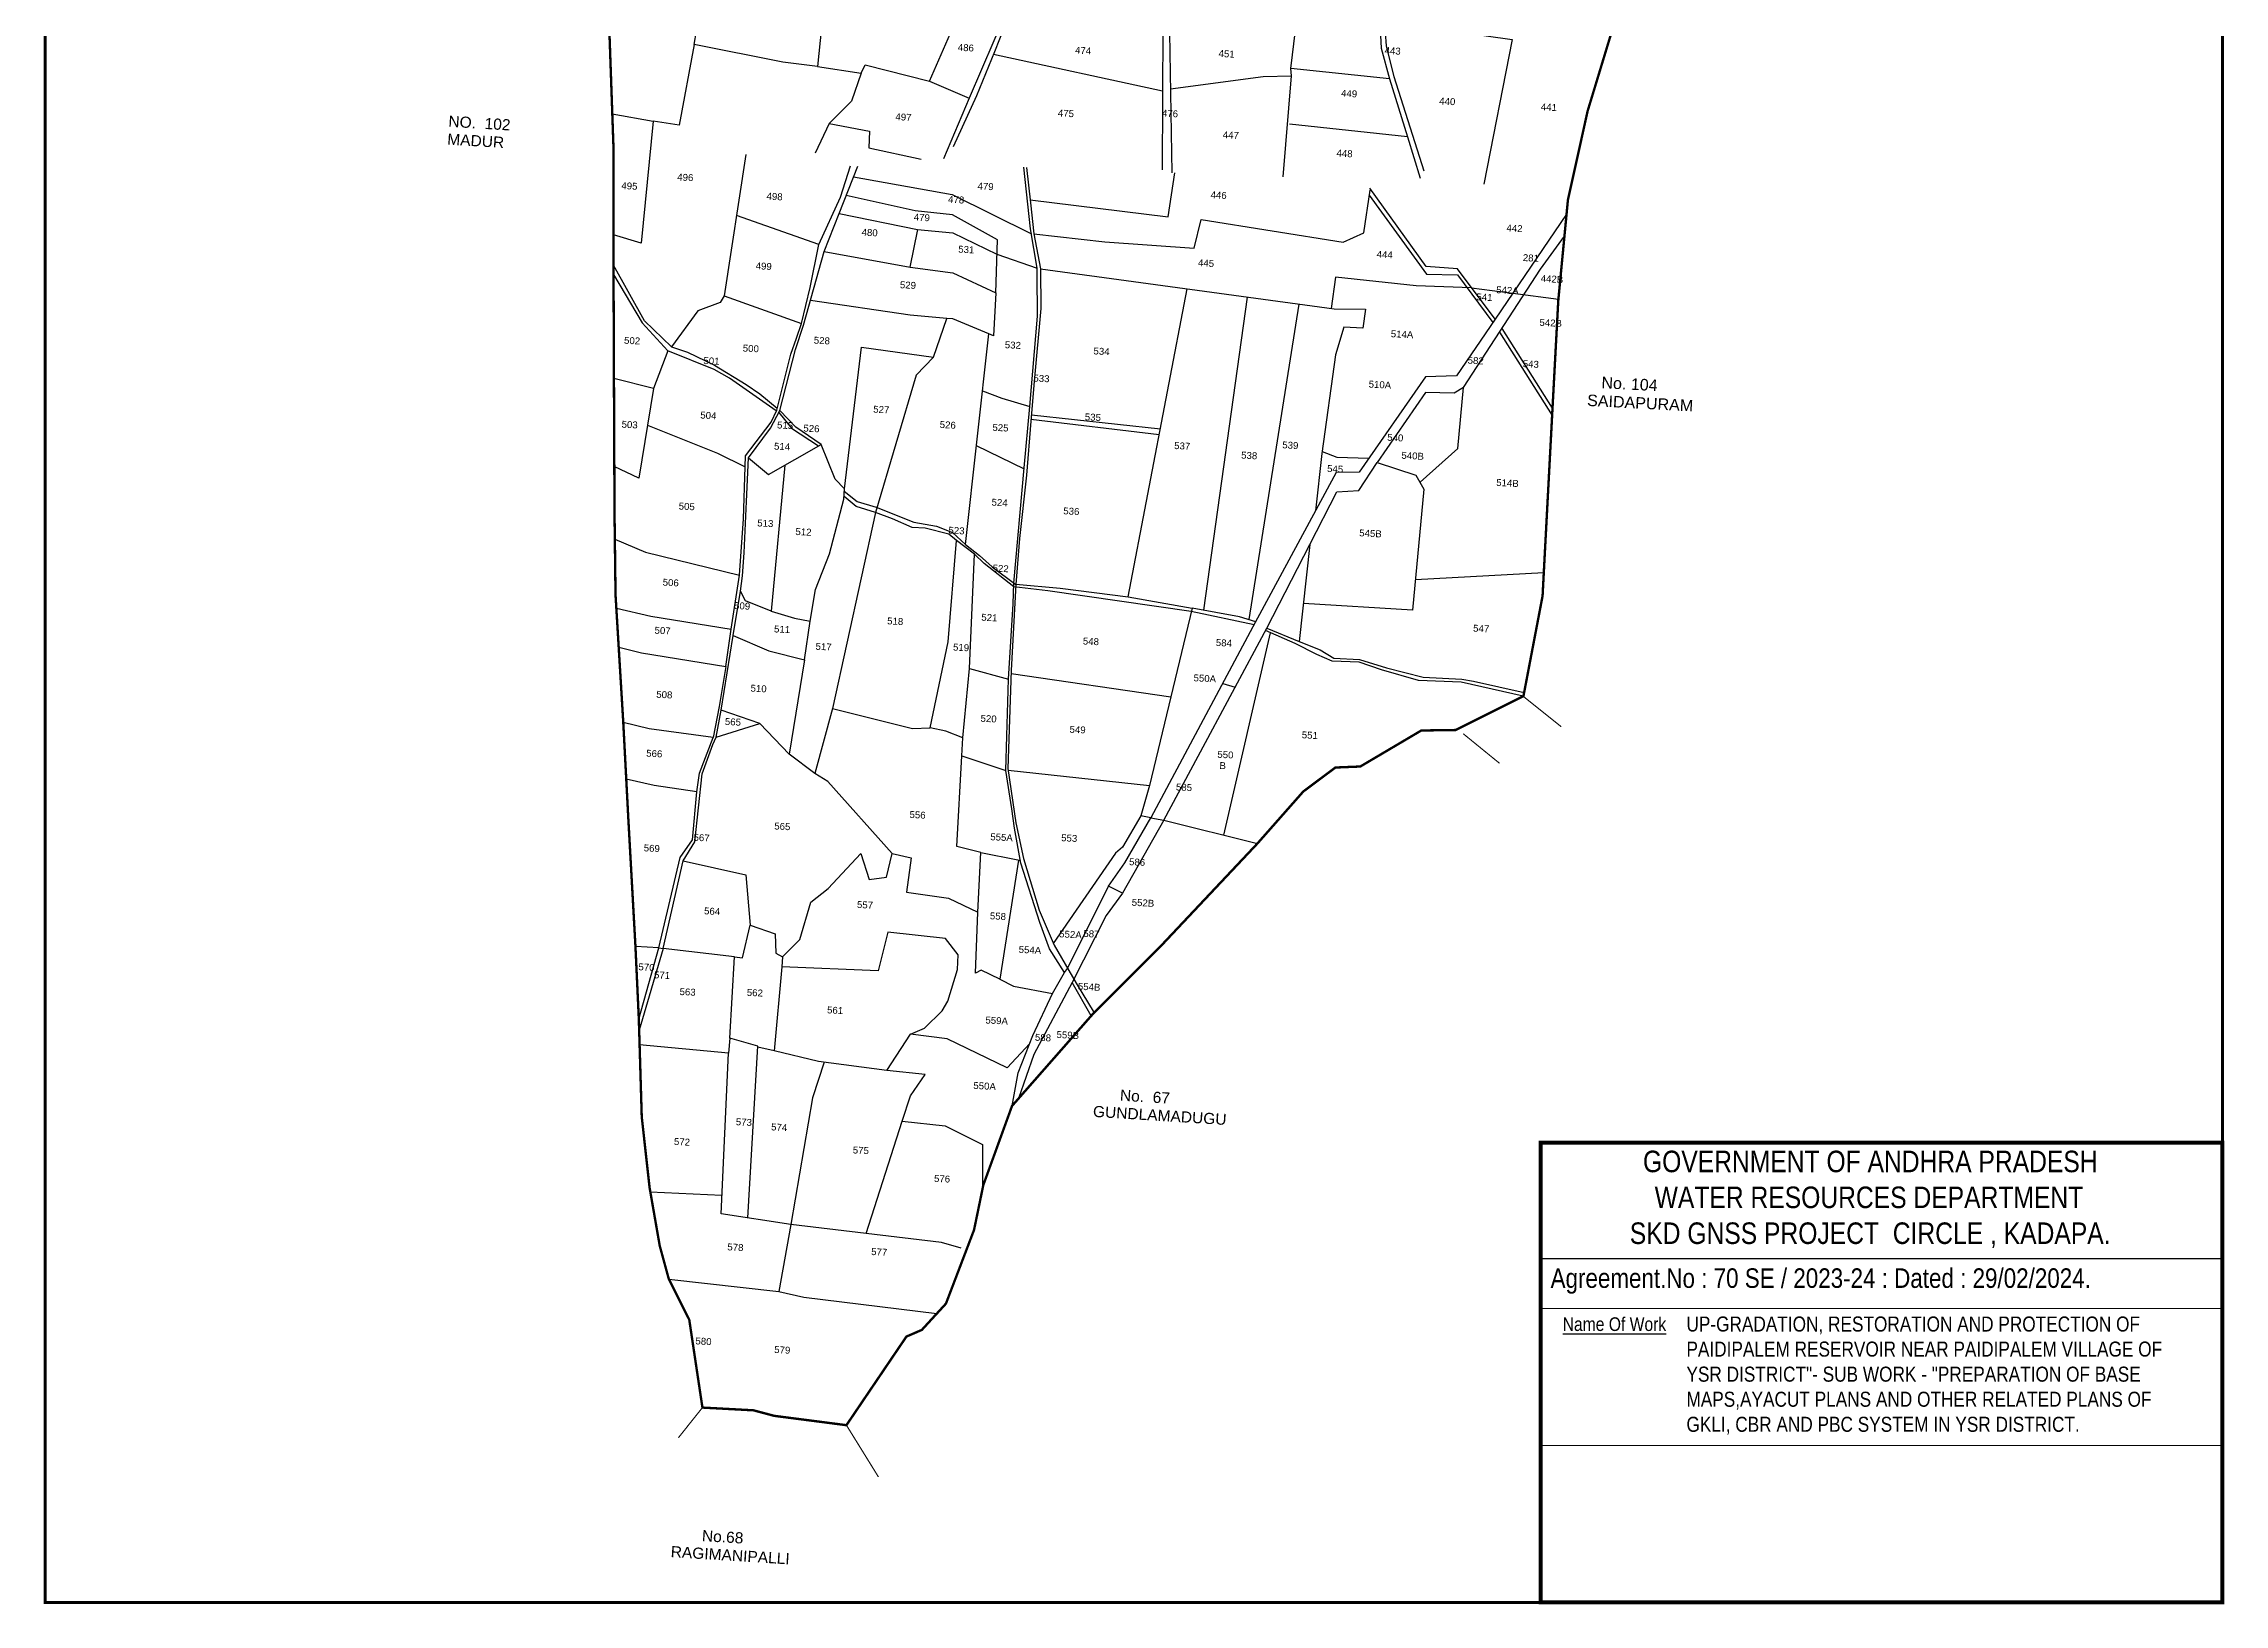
# Model space of a CAD drawing. Header units: inches. Extents: x 200778 to 204446, y 1604088 to 1611636.
# Drawn here: x 200778 to 204446, y 1604088 to 1606713 of the extents above; entities that cross this region are included whole.
import ezdxf

# ---------------------------------------------------------------- set-up
doc = ezdxf.new("R2010")
doc.units = ezdxf.units.IN
doc.header["$LTSCALE"] = 15
doc.header["$MEASUREMENT"] = 0
for name, color, linetype in [('FRAME 025', 7, 'Continuous'), ('PLOTS', 7, 'Continuous'), ('PLOTS NO', 7, 'Continuous'), ('TEXT', 1, 'Continuous'), ('TITLEBLOCK', 7, 'Continuous'), ('VILLAGE BOUNDRY', 5, 'Continuous')]:
    doc.layers.add(name, color=color, linetype=linetype)
doc.styles.add('ARIALN', font='ARIALN.TTF')
doc.styles.get("Standard").update_dxf_attribs({"font": 'arial.ttf'})

msp = doc.modelspace()

# ---------------------------------------------------------------- linework, layer by layer
at = {"layer": 'FRAME 025', "lineweight": -3}
for points, elevation in [([(203296.3, 1604669.3), (204443.1, 1604669.3)], -0.5), ([(203296.3, 1604585), (204441.3, 1604585.8)], 3.7), ([(203296.1, 1604355.4), (204442.6, 1604354.7)], 4.7)]:
    msp.add_lwpolyline(points, dxfattribs=dict(at, elevation=elevation))
at = {"layer": 'PLOTS'}
for points in [[(203099.8, 1606498.5), (203049.3, 1606656.8), (203036.3, 1606709.1), (203033.1, 1606753.8), (203027.7, 1606828.8), (203008, 1606929.1), (203000.1, 1606997.5), (202967.9, 1607076.5), (202909.1, 1607180), (202808.9, 1607364.3)], [(202802.3, 1607172.6), (202787.7, 1606978), (202686.6, 1606983.4), (202678.7, 1606911.8), (202675.3, 1606797.5), (202671.6, 1606731.1), (202675.3, 1606495.7)], [(201723, 1606911.1), (201817.6, 1606939.7), (201919.6, 1606981.6), (201994.4, 1607008.4), (202053.2, 1607035.3), (202076.9, 1607036.4), (202141, 1607057.8), (202204.3, 1607087.5), (202267.1, 1607105.8), (202390, 1607141), (202509.2, 1607134), (202610.6, 1607115.1), (202636.9, 1607035.5), (202669.6, 1606906.9), (202662.4, 1606796.2), (202666.2, 1606742.3), (202660.1, 1606742.6), (202659.4, 1606500.6)], [(202553.6, 1607125.7), (202502.8, 1607053.8), (202468.4, 1606940.2), (202436.8, 1606842.5), (202402.4, 1606762.9), (202377.2, 1606699), (202347, 1606624.8), (202307.6, 1606539.4)], [(202184.2, 1607071.6), (202157.2, 1606783.5), (202091, 1606789.7), (202079.1, 1606674.1), (202152.7, 1606662.9), (202136.3, 1606616), (202099, 1606578.6), (202166.6, 1606565.8), (202165.5, 1606537.8), (202254, 1606518.4)], [(202862.9, 1606488.7), (202877, 1606658.8), (202875.7, 1606671.1), (202883.7, 1606735.3), (202897.3, 1606854.8), (202905.8, 1606970.1), (202787.7, 1606978)], [(201871.7, 1606711.3), (201880, 1606756.2), (201828.7, 1606840.4), (201808.9, 1606929.9)], [(203001.5, 1606922.8), (203021.8, 1606814.2), (203027.7, 1606705.2), (203041.6, 1606653.6), (202875.7, 1606671.1)], [(202268, 1606649.6), (202303.1, 1606730.5), (202337.9, 1606784.7)], [(202396.5, 1606765.7), (202334.5, 1606620.8), (202291.1, 1606519.3)], [(203033.3, 1606750.2), (203247.9, 1606719.5), (203200.1, 1606476.2)], [(202079.1, 1606674.1), (202021.2, 1606681.7), (201871.7, 1606711.3), (201846.8, 1606575.9), (201802.7, 1606582.2)], [(202152.7, 1606662.9), (202159.5, 1606676.9), (202268, 1606649.6), (202334.6, 1606621.1)], [(202375.7, 1606695.3), (202659.8, 1606633.3)], [(202673.1, 1606636.5), (202829.1, 1606657.7), (202877, 1606658.8)], [(203041.6, 1606653.6), (203071.9, 1606555.8), (202873.4, 1606577.4)], [(201734.1, 1606594.8), (201802.7, 1606582.2), (201782.9, 1606377.3), (201736.1, 1606391.4)], [(202099, 1606578.6), (202075.3, 1606528.8)], [(201959, 1606526.2), (201922.6, 1606288.5), (201915.4, 1606277.5), (201877.9, 1606263.5), (201833.5, 1606203), (201788.1, 1606246.7), (201736.2, 1606340.2)], [(203071.9, 1606555.8), (203093.3, 1606486.4)], [(201819.7, 1605191), (201853.2, 1605338.5), (201873.1, 1605370.2), (201885.6, 1605484.8), (201903.2, 1605534.2), (201908.7, 1605546), (201917.3, 1605591.7), (201937.7, 1605717.5), (201949.8, 1605791.9), (201953.1, 1605817.8), (201955.8, 1605856.3), (201960, 1605942.5), (201963.5, 1606016.1), (202000.4, 1606065.9), (202016.2, 1606095.7), (202042.1, 1606198.4), (202055.9, 1606239.1), (202090.7, 1606363.4), (202115.7, 1606427), (202147.1, 1606506.9)], [(201925.1, 1605664.9), (201934.3, 1605727.9), (201948.4, 1605818.5), (201955, 1605913.7), (201957.4, 1606000.8), (201958.4, 1606019.5), (202001.2, 1606076.3), (202010.9, 1606096.5), (202034.6, 1606190.5), (202044.1, 1606217.6), (202052.5, 1606241.8), (202067.2, 1606302.4), (202081.6, 1606374.9), (202118.2, 1606454.6), (202135, 1606507.4)], [(202140, 1606488.8), (202306.1, 1606458.9), (202439.1, 1606393.1)], [(202495.1, 1605150.6), (202469.6, 1605190), (202453.2, 1605234.7), (202421.6, 1605334.2), (202410.9, 1605393), (202406, 1605425.8), (202396.2, 1605490.4), (202397.6, 1605548.4), (202400.5, 1605643.9), (202408.4, 1605770.8), (202409.7, 1605805.5), (202426.9, 1605999.5), (202436.4, 1606102.5), (202449.6, 1606254.3), (202448.9, 1606324.5), (202448.8, 1606335.1), (202437.8, 1606401.5), (202426.5, 1606504.9)], [(202431, 1606504.7), (202437.7, 1606445.1), (202443.5, 1606392.6), (202454.3, 1606334.2), (202454.8, 1606267.1), (202444.1, 1606144.5), (202438.2, 1606077.9), (202430.8, 1605987), (202419.1, 1605880.2), (202412.9, 1605803.1)], [(202437.1, 1606450.1), (202669.4, 1606421.5), (202680.6, 1606495.5)], [(202379.2, 1606293.8), (202382, 1606382.7), (202306.4, 1606424.9), (202243.7, 1606431.3), (202127.6, 1606457.5)], [(202443.5, 1606392.6), (202562.9, 1606379.5), (202712.8, 1606368.9), (202724.6, 1606417.2), (202963.9, 1606378.7), (202998.4, 1606394.4), (203008.8, 1606466.5)], [(203007.6, 1606457.9), (203104.1, 1606324.9), (203156, 1606323.8), (203215.5, 1606243.7)], [(203219.4, 1606249.5), (203155.7, 1606333.8), (203103.3, 1606337.8), (203008.6, 1606469.9)], [(202081.6, 1606374.9), (201943.3, 1606423.6)], [(202115.7, 1606427), (202247.6, 1606400.4), (202234.8, 1606337)], [(203339.4, 1606426), (203219.4, 1606249.5), (203154.5, 1606154), (203101.9, 1606152.3), (202990.7, 1605992), (202951.7, 1605991.3), (202811.8, 1605731.7), (202639.9, 1605410.8)], [(202247.6, 1606400.4), (202306.9, 1606394.4), (202381.2, 1606358.7)], [(203166.1, 1606134.2), (203295.7, 1606333.2), (203335.9, 1606389.2)], [(202090.7, 1606363.4), (202235.1, 1606336.9), (202307.1, 1606327.5), (202379.2, 1606293.8), (202375.4, 1606221.1), (202367.3, 1606224.7), (202306.9, 1606249.8), (202296.8, 1606250.4)], [(202381.2, 1606358.7), (202448.8, 1606335.1)], [(201736.2, 1606324.4), (201784.5, 1606243.1), (201827.4, 1606195.8), (201803.6, 1606133), (201736.9, 1606149.7)], [(202454.3, 1606334.2), (202948.4, 1606266.6), (203001.4, 1606266.3), (202996.7, 1606234.2), (202964.9, 1606235.8), (202950.9, 1606189.3), (202927.7, 1606023.5), (202917, 1605926.9)], [(203179.7, 1606302.1), (203086.7, 1606305.2), (202950.9, 1606320.1), (202943.7, 1606267.3)], [(201922.6, 1606288.5), (202052.5, 1606241.8)], [(202124.7, 1605964.1), (202153.5, 1606202.4), (202274.6, 1606185.2), (202296.8, 1606250.2), (202235.1, 1606255.9), (202067.6, 1606280.9)], [(202602.1, 1605782.4), (202701.4, 1606300.4)], [(202802.4, 1606286.6), (202728.7, 1605759.7)], [(202805.4, 1605743.9), (202889.9, 1606274.6)], [(203179.7, 1606302.1), (203249.1, 1606293.1), (203325.7, 1606283.2)], [(203315.8, 1606099.5), (203230.9, 1606233.7)], [(202010.1, 1606094.9), (201931.1, 1606150.1), (201905.5, 1606164.6), (201827.4, 1606195.8)], [(201833.5, 1606203), (201860.8, 1606193.9), (201906.1, 1606172.2), (201959.2, 1606139.7), (201982.4, 1606123.6), (202011.7, 1606099.7)], [(202328.1, 1605870.5), (202367.3, 1606224.7)], [(203226.8, 1606227.4), (203315.2, 1606087.1)], [(202274.6, 1606185.2), (202245.5, 1606155.2), (202176.8, 1605924.4), (202144.3, 1605934.1), (202124, 1605951.2)], [(201803.6, 1606133), (201779, 1605982.1), (201737.5, 1606001.6)], [(202356.7, 1606129), (202389.3, 1606116.2), (202436.3, 1606102.2)], [(203092.9, 1605975.2), (203156.4, 1606031.9), (203166.1, 1606134.2), (203150.1, 1606124.7), (203102.4, 1606125.9), (203020.8, 1606008.1)], [(201963.5, 1606016.1), (201997, 1605988.3), (202085.3, 1606038.8), (202042.9, 1606067.9), (202016.2, 1606095.7)], [(202014.4, 1606092.3), (202035.7, 1606066.2), (202081.1, 1606036.3)], [(202439.2, 1606088.6), (202656.2, 1606064.7)], [(201793.5, 1606071.3), (201911, 1606024), (201957.4, 1606000.8)], [(202654.2, 1606054.6), (202438.5, 1606080.4)], [(202001.2, 1605758.1), (202040.7, 1605746.6), (202066.9, 1605741.1), (202076, 1605794.8), (202099.6, 1605854.6), (202123.7, 1605946.4), (202124.7, 1605964.1), (202109, 1605980.1), (202085.3, 1606038.8)], [(202346.5, 1606037.1), (202426.8, 1605997.7)], [(202928.2, 1606026.9), (202953.2, 1606017.2), (203006.9, 1606015.3)], [(202024.4, 1606004), (202001.2, 1605758.1), (201958.3, 1605775.4), (201949.8, 1605791.9)], [(202907.7, 1605870.3), (202952.9, 1605959), (202989.9, 1605961), (203020.8, 1606008.1), (203086.1, 1605987), (203099.6, 1605963.3), (203080.4, 1605759.8), (202896.8, 1605771.1)], [(202124.4, 1605959.8), (202146.1, 1605942.6), (202178.3, 1605933.3), (202241.2, 1605907.8), (202279.8, 1605901.1), (202306.6, 1605890.3), (202328.1, 1605870.5), (202351.7, 1605852.1), (202373.1, 1605832.7), (202412.9, 1605803.1), (202405.2, 1605658.2), (202399.5, 1605493.6), (202413.2, 1605402.4), (202426.1, 1605342.2), (202452.2, 1605255), (202477.2, 1605196.4), (202514.5, 1605132.2), (202544.5, 1605082.5)], [(202176.8, 1605924.4), (202104.6, 1605594.5), (202074.7, 1605484.9), (202031.6, 1605517.8), (201982.5, 1605569.2), (201917.3, 1605591.7)], [(202104.6, 1605594.5), (202239, 1605560.8), (202268.8, 1605561.7), (202299.1, 1605706.4), (202313.1, 1605877.3), (202300.3, 1605887.6), (202260.5, 1605897.9), (202238.8, 1605899.1), (202205.3, 1605913.7), (202176.8, 1605924.4)], [(201738.4, 1605879.3), (201790.1, 1605857.6), (201948.4, 1605818.5)], [(202409.4, 1605799.1), (202359.8, 1605838.1), (202343.4, 1605854), (202313.1, 1605877.3)], [(202835, 1605729.5), (202907.7, 1605870.3), (202889.7, 1605707.2)], [(202323.8, 1605544.9), (202334.9, 1605661.9), (202343.4, 1605854)], [(202813.7, 1605735.1), (202708.2, 1605757.9), (202466.8, 1605792.3), (202409.4, 1605799.1)], [(202412.9, 1605803.8), (202487.6, 1605797.1), (202602.1, 1605782.4), (202709.4, 1605763.1)], [(203085.3, 1605811.7), (203301.2, 1605823.2)], [(201741, 1605763.1), (201799, 1605749.9), (201934.3, 1605727.9)], [(202816.5, 1605740.4), (202789.5, 1605748.9), (202709.4, 1605763.1), (202637.6, 1605465.1)], [(201937.7, 1605717.5), (201997.5, 1605691.3), (202057.7, 1605676.4), (202031.6, 1605517.8)], [(202057.7, 1605676.4), (202066.9, 1605741.1)], [(202662, 1605406.5), (202835, 1605729.5), (202889.7, 1605707.2), (202925, 1605692.9), (202947.7, 1605679.3), (202990.9, 1605677), (203036.8, 1605662.6), (203098.4, 1605647.2), (203163.1, 1605643.7), (203183, 1605640.7), (203268.1, 1605621.6)], [(202763, 1605381.3), (202841.4, 1605721.6)], [(203266.5, 1605615), (203162, 1605638.5), (203090.5, 1605641.8), (203028.2, 1605659.4), (202990.4, 1605672.4), (202945, 1605674), (202919.6, 1605685.2), (202882.7, 1605703.6), (202832.8, 1605725.4)], [(201745, 1605697.4), (201783.5, 1605688.3), (201925.1, 1605664.9), (201913.9, 1605598), (201903.8, 1605545.9)], [(202334.9, 1605661.9), (202400.5, 1605643.9)], [(202405.1, 1605653.3), (202673.5, 1605614.1)], [(202761, 1605636.7), (202782, 1605630.5)], [(201876.4, 1605454.4), (201880.6, 1605485.6), (201903.8, 1605545.9), (201796, 1605560.3), (201752.6, 1605571.2)], [(201908.7, 1605546), (201982.5, 1605569.2)], [(202354.2, 1605352), (202313.9, 1605362.3), (202322.2, 1605514.9), (202323.8, 1605544.9), (202295.3, 1605556.2), (202268.8, 1605561.7)], [(202322.2, 1605514.9), (202396.2, 1605490.4)], [(201812.4, 1605192), (201848.2, 1605343.6), (201868.8, 1605373.4), (201876.4, 1605454.4), (201804.5, 1605465), (201757.6, 1605475.7)], [(202020.4, 1605177), (202049.5, 1605205.7), (202068.3, 1605269), (202097.1, 1605291.5), (202152.4, 1605350.7), (202166, 1605306.7), (202195.5, 1605310.7), (202205.2, 1605350.8), (202096.7, 1605471.5), (202074.7, 1605484.9)], [(202399.9, 1605490.9), (202637.6, 1605465.1), (202623.1, 1605414.2), (202592.5, 1605361.3), (202580.9, 1605350.9), (202475.9, 1605199.2)], [(202500, 1605157.2), (202568.8, 1605295.4), (202596.2, 1605335), (202639.9, 1605410.8), (202623.1, 1605414.2)], [(202639.9, 1605410.8), (202662, 1605406.5), (202592.5, 1605283.9), (202568.8, 1605295.4)], [(202662, 1605406.5), (202819.3, 1605367.3)], [(202205.2, 1605350.8), (202236.7, 1605343.1), (202228.8, 1605285.3), (202299.5, 1605275.7), (202348.9, 1605251.9), (202354.2, 1605352), (202416.3, 1605339.7), (202420.8, 1605338.8)], [(201853.2, 1605338.5), (201959, 1605314.5), (201966.2, 1605229.9)], [(202417.4, 1605339.5), (202385.8, 1605139), (202354.7, 1605154.1), (202345.1, 1605149.5), (202348.9, 1605251.9)], [(202592.5, 1605283.9), (202564.9, 1605246.3), (202507.6, 1605133.5)], [(201939.9, 1605176.5), (201953.3, 1605174.9), (201966.2, 1605229.9), (202007.9, 1605215.6), (202009.4, 1605182.8), (202020.4, 1605177), (202019.5, 1605160.1)], [(202196.2, 1604985.5), (202235.7, 1605046.9), (202259.4, 1605057), (202288.8, 1605085.8), (202298.8, 1605102.4), (202314.7, 1605155.3), (202316, 1605180), (202294.5, 1605207.7), (202197.4, 1605218.3), (202181.3, 1605153.3), (202019.5, 1605160.1), (202006.5, 1605018.5)], [(201778.8, 1605071.8), (201812.4, 1605192), (201773.1, 1605194.1)], [(201931.7, 1605039.8), (201939.9, 1605176.5), (201819.7, 1605191), (201779.4, 1605053.6)], [(201812.4, 1605192), (201819.7, 1605191)], [(202385.8, 1605139), (202408.9, 1605127.6), (202474.5, 1605115.1), (202495.1, 1605150.6), (202500, 1605157.2)], [(202507.6, 1605133.5), (202443.2, 1605012.5), (202417.6, 1604938.6)], [(202539.9, 1605077.6), (202507.6, 1605133.5)], [(202406.6, 1604926), (202417, 1604981.5), (202441.6, 1605044.6), (202474.5, 1605115.1)], [(202034.4, 1604726.4), (201917.2, 1604744.5), (201929.7, 1605014.5), (201780.1, 1605028.8)], [(201962.1, 1604737.6), (201978.8, 1605026.3), (201931.7, 1605039.8), (201929.7, 1605014.5)], [(202161.2, 1604711.2), (202222, 1604900.1), (202235.8, 1604942.9), (202260.6, 1604979.1), (202196.2, 1604985.5), (202081, 1605000.7), (202006.5, 1605018.5), (201978.8, 1605025.1)], [(202436.3, 1605030.9), (202398.2, 1604989.8), (202297.5, 1605038.9), (202235.7, 1605046.9)], [(202090.7, 1604999.4), (202070.9, 1604939.6), (202034.4, 1604726.4)], [(202222, 1604900.1), (202294.3, 1604892.7), (202356.8, 1604861.2), (202357.2, 1604791.4)], [(201798.1, 1604781.3), (201918.7, 1604775.7)], [(202321.1, 1604687), (202288.1, 1604696), (202034.4, 1604726.4), (202014.5, 1604614)], [(201829.2, 1604634.8), (202014.5, 1604614), (202056.4, 1604604.1), (202280, 1604576.6)]]:
    msp.add_lwpolyline(points, dxfattribs=at)
at = {"layer": 'VILLAGE BOUNDRY', "color": 5}
for points, const_width in [([(200780, 1611026.5), (204443, 1611026.5), (204443, 1604090.9), (200780, 1604090.9)], 5), ([(204442.6, 1604091), (203296.1, 1604091), (203296.1, 1604864), (204442.6, 1604864)], 6.83)]:
    msp.add_lwpolyline(points, close=True, dxfattribs=dict(at, const_width=const_width))
at = {"layer": 'VILLAGE BOUNDRY'}
for points, const_width in [([(203449.4, 1606844.8), (203374.9, 1606599.5), (203341.7, 1606449.8), (203325.5, 1606280.6), (203316.3, 1606108.9), (203301.5, 1605829.7), (203299.1, 1605783.8), (203266.9, 1605615.2), (203152.7, 1605558.3), (203095.1, 1605557.5), (202992.5, 1605496.9), (202950.6, 1605495.2), (202896.6, 1605454.9), (202819.3, 1605367.3), (202660, 1605198.2), (202541.8, 1605079.8), (202406.6, 1604926), (202358.3, 1604792.9), (202342.7, 1604717.4), (202295.4, 1604593.4), (202254.9, 1604549.3), (202228.9, 1604538), (202128, 1604389), (202006.6, 1604404.7), (201971.6, 1604414), (201885.8, 1604418.6), (201863.6, 1604566.5), (201829.2, 1604634.8), (201814, 1604690.5), (201796.9, 1604788.5), (201783.7, 1604907.5), (201778.8, 1605071.8), (201773.1, 1605194.5), (201761.1, 1605409.3), (201752.6, 1605571.2), (201739.6, 1605785.5), (201737.9, 1605922.9), (201736.9, 1606154.4), (201736.2, 1606340.2), (201736.1, 1606398.4), (201736.1, 1606539.5), (201723, 1606911.1)], 4), ([(203266.5, 1605615), (203330.5, 1605563.8)], 1.93), ([(203165.4, 1605552.2), (203226.8, 1605502.2)], 1.87), ([(201885.8, 1604418.6), (201845.4, 1604367.9)], 1.93), ([(202128, 1604389), (202181.9, 1604301.9)], 1.93)]:
    msp.add_lwpolyline(points, dxfattribs=dict(at, const_width=const_width))

# ---------------------------------------------------------------- texts
at = {"layer": 'PLOTS NO'}
for s, p in [('486', (202315.1, 1606700.9)), ('474', (202512.4, 1606696.1)), ('451', (202753.8, 1606690.6)), ('443', (203033.1, 1606695.6)), ('449', (202959.9, 1606623.7)), ('475', (202483.5, 1606590.4)), ('476', (202658.6, 1606590.2)), ('440', (203125, 1606610.6)), ('441', (203295.9, 1606600.8)), ('497', (202210.2, 1606584.2)), ('447', (202760.9, 1606553.8)), ('448', (202952.2, 1606523)), ('496', (201843.2, 1606482.8)), ('495', (201749.2, 1606468.3)), ('498', (201993.4, 1606450.6)), ('478', (202298.8, 1606445.2)), ('479', (202348.3, 1606467.6)), ('446', (202740.4, 1606452.9)), ('479', (202241.1, 1606415.4)), ('480', (202153.3, 1606390)), ('442', (203238.1, 1606397.1)), ('499', (201975.1, 1606333.4)), ('531', (202315.9, 1606361.4)), ('445', (202719.2, 1606338.5)), ('444', (203019.7, 1606352.9)), ('281', (203265.6, 1606347.2)), ('529', (202217.7, 1606301.6)), ('542A', (203220.8, 1606293.1)), ('442B', (203295.7, 1606312.1)), ('541', (203187.6, 1606281.2)), ('514A', (203043.5, 1606219.2)), ('542B', (203293.6, 1606238.3)), ('502', (201753.7, 1606208.1)), ('500', (201953.4, 1606195)), ('528', (202072.9, 1606208.3)), ('532', (202394.2, 1606200.7)), ('534', (202543.4, 1606190.2)), ('501', (201887.2, 1606174)), ('582', (203172.8, 1606174.6)), ('543', (203265.5, 1606168.8)), ('533', (202442.3, 1606144.6)), ('510A', (203006.3, 1606134.4)), ('504', (201882, 1606082.4)), ('527', (202172.9, 1606092.2)), ('535', (202528.8, 1606079.4)), ('503', (201749.6, 1606066.9)), ('515', (202011.1, 1606065.7)), ('526', (202055.4, 1606060.4)), ('526', (202284.7, 1606066.4)), ('525', (202373.4, 1606061.7)), ('540', (203037.5, 1606045)), ('514', (202006, 1606030)), ('537', (202679.1, 1606031)), ('538', (202791.8, 1606015)), ('539', (202861, 1606032.2)), ('540B', (203061.4, 1606014.7)), ('545', (202936.4, 1605992.4)), ('514B', (203220.9, 1605969)), ('505', (201845.6, 1605929.3)), ('524', (202371.9, 1605935.8)), ('513', (201977.8, 1605900.9)), ('536', (202492.6, 1605921.2)), ('512', (202042, 1605886.4)), ('523', (202299.4, 1605888.7)), ('545B', (202990.4, 1605884.2)), ('522', (202373.7, 1605825)), ('506', (201818.7, 1605801.2)), ('509', (201938.8, 1605762)), ('521', (202354.7, 1605742.3)), ('507', (201805, 1605720.4)), ('511', (202006, 1605722.6)), ('518', (202196.3, 1605736.2)), ('547', (203182, 1605723.9)), ('517', (202075.8, 1605693.4)), ('519', (202307.1, 1605692.1)), ('548', (202525.5, 1605702.3)), ('584', (202749.2, 1605699.7)), ('550A', (202711.7, 1605640.4)), ('508', (201807.9, 1605612.7)), ('510', (201966.5, 1605623)), ('565', (201923.3, 1605566.9)), ('520', (202353.4, 1605572.3)), ('549', (202503.1, 1605553.8)), ('551', (202893.8, 1605544.5)), ('566', (201791, 1605513.6)), ('550', (202751.8, 1605511.7)), (' B', (202750.8, 1605493.1)), ('585', (202682.1, 1605456.8)), ('565', (202006.4, 1605391.1)), ('556', (202233.9, 1605410.5)), ('569', (201786.8, 1605354.3)), ('567', (201870.6, 1605372.1)), ('555A', (202369.8, 1605373.1)), ('553', (202489, 1605371.4)), ('586', (202603.2, 1605331.1)), ('564', (201888.3, 1605248.4)), ('557', (202145.5, 1605259.1)), ('558', (202369.1, 1605240.1)), ('552B', (202607.7, 1605262.8)), ('552A', (202485.7, 1605209.7)), ('587', (202526.4, 1605210.3)), ('554A', (202417.5, 1605183.6)), ('570', (201777.9, 1605154.3)), ('571', (201804.1, 1605140.9)), ('554B', (202517.1, 1605121.5)), ('563', (201847.1, 1605112.6)), ('562', (201960.2, 1605111.3)), ('561', (202095.2, 1605081.8)), ('559A', (202361.6, 1605064.8)), ('588', (202444.9, 1605035.8)), ('559B', (202481.2, 1605040.4)), ('550A', (202341.3, 1604954.7)), ('573', (201941.7, 1604893.7)), ('574', (202001.1, 1604885)), ('572', (201837.6, 1604860.5)), ('575', (202138.5, 1604846.2)), ('576', (202275.1, 1604798.4)), ('578', (201927.5, 1604683.2)), ('577', (202169.4, 1604675.3)), ('580', (201873.8, 1604525)), ('579', (202006.3, 1604510.5))]:
    msp.add_text(s, height=11.61, rotation=356.9644, dxfattribs=at).set_placement(p)
at = {"layer": 'TEXT'}
for s, height, rotation, p in [('MADUR', 18.7, 356.4663, (201456.1, 1606543.1)), ('NO.  102', 18.7, 356.4663, (201458, 1606573.1)), ('SAIDAPURAM', 19.34, 356.9644, (203373.6, 1606103.5)), ('   No. 104', 19.34, 356.9644, (203375.2, 1606134.5)), ('      No.  67', 18.704, 356.4663, (202544.2, 1604937.6)), ('GUNDLAMADUGU', 18.704, 356.4663, (202542.3, 1604907.7)), ('RAGIMANIPALLI', 18.704, 356.4663, (201832, 1604167.2)), ('       No.68', 18.704, 356.4663, (201833.8, 1604197.2))]:
    msp.add_text(s, height=height, rotation=rotation, dxfattribs=at).set_placement(p)
at = {"layer": 'TITLEBLOCK', "extrusion": (0.000201441, 0.004807, 0.999988), "style": 'ARIALN'}
msp.add_text('%%UName Of Work', height=22.995, rotation=359.9999, dxfattribs=at).set_placement((203332.9, 1604528.7, 7754.4))
at = {"layer": 'TITLEBLOCK', "extrusion": (0.000201441, 0.004807, 0.999988), "attachment_point": 1, "text_direction": (1, -1e-06, -0.000201), "style": 'ARIALN'}
for s, insert, char_height, width in [('\\pi41.55815;GOVERNMENT OF ANDHRA PRADESH  \\P\\pi61.2521;WATER RESOURCES DEPARTMENT      \\P\\pi19.41944;SKD GNSS PROJECT  CIRCLE , KADAPA.', (203426.4, 1604850.7, -6.1), 36.202, 842.229), ('Agreement.No : 70 SE / 2023-24 : Dated : 29/02/2024.', (203312.6, 1604652.8, -2.4), 32.883, 1061.425), ('UP-GRADATION, RESTORATION AND PROTECTION OF PAIDIPALEM RESERVOIR NEAR PAIDIPALEM VILLAGE OF YSR DISTRICT"- SUB WORK - "PREPARATION OF BASE MAPS,AYACUT PLANS AND OTHER RELATED PLANS OF GKLI, CBR AND PBC SYSTEM IN YSR DISTRICT.', (203541.1, 1604571.8, -1.7), 25.2947, 816.481)]:
    msp.add_mtext(s, dxfattribs=dict(at, insert=insert, char_height=char_height, width=width))

doc.saveas('drawing.dxf')
